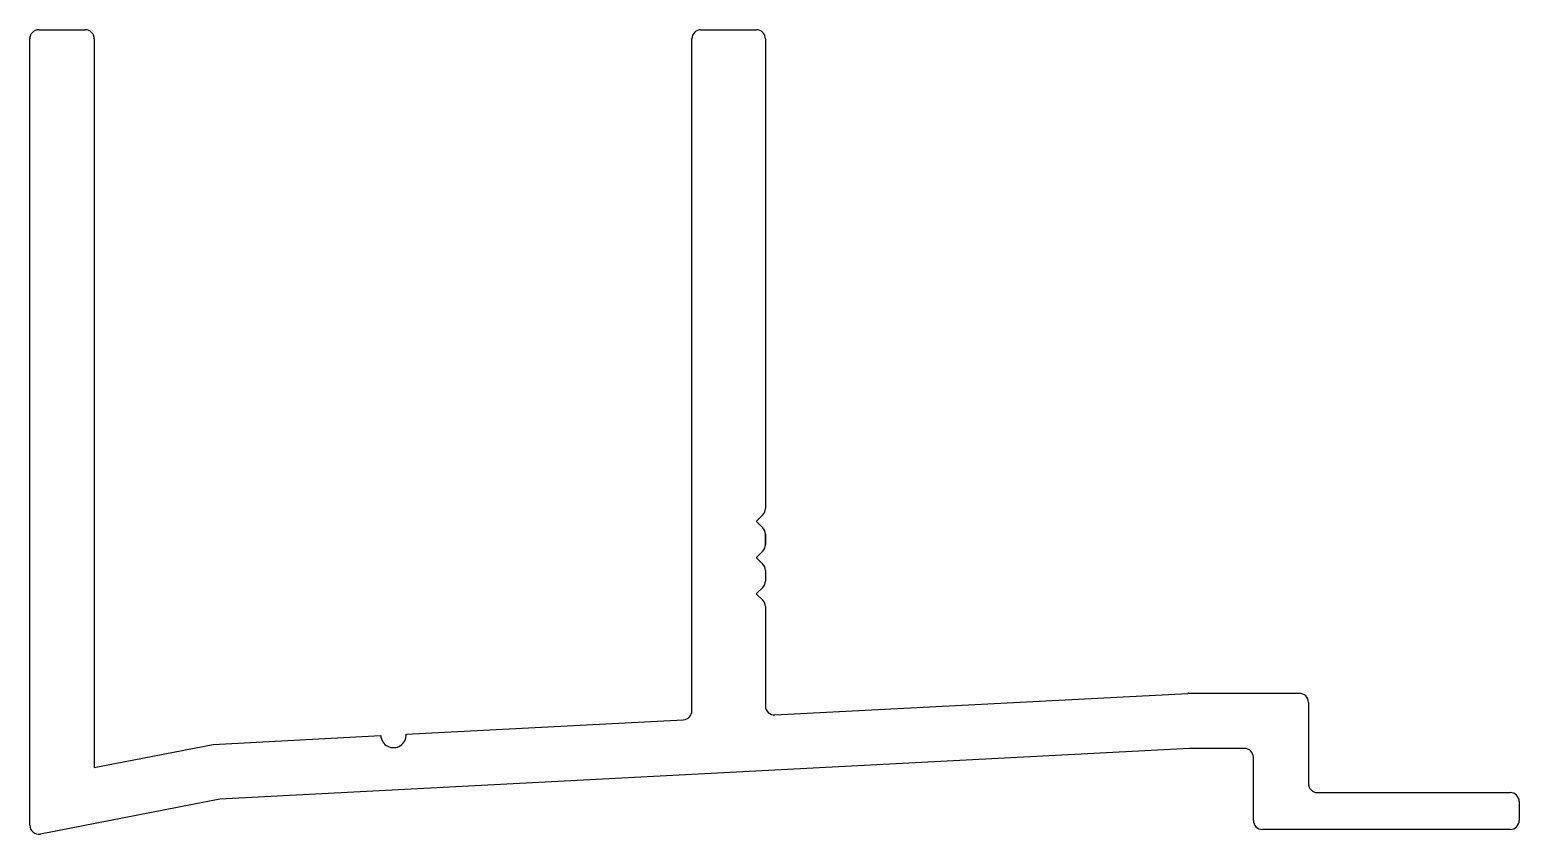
# Model space of a CAD drawing. Header units: inches. Extents: x -19.2 to 22, y 0.1 to 22.3.
import ezdxf

# ---------------------------------------------------------------- set-up
doc = ezdxf.new("R2010")
doc.units = ezdxf.units.IN
doc.header["$MEASUREMENT"] = 0

msp = doc.modelspace()

# ---------------------------------------------------------------- linework, layer by layer
at = {"color": 7}
for p, q in [((-18.92, 22.341), (-17.64, 22.341)), ((-0.64, 22.341), (0.89, 22.341)), ((-19.17, 0.381), (-19.17, 22.091)), ((-17.39, 22.091), (-17.39, 1.972)), ((-0.89, 3.54), (-0.89, 22.091)), ((1.14, 22.091), (1.14, 9.121)), ((1.14, 9.121), (1.14, 9.121)), ((1.14, 9.121), (1.14, 9.121)), ((1.14, 9.121), (1.14, 9.121)), ((1.067, 8.945), (0.896, 8.773)), ((0.896, 8.762), (1.067, 8.591)), ((1.14, 8.414), (1.14, 8.121)), ((1.14, 8.121), (1.14, 8.414)), ((1.14, 8.414), (1.14, 8.121)), ((1.14, 8.121), (1.14, 8.414)), ((1.14, 8.414), (1.14, 8.121)), ((1.067, 7.945), (0.896, 7.774)), ((0.896, 7.762), (1.067, 7.591)), ((1.14, 7.414), (1.14, 7.121)), ((1.067, 6.945), (0.896, 6.774)), ((0.896, 6.762), (1.067, 6.591)), ((1.14, 6.414), (1.14, 3.673)), ((1.403, 3.423), (12.804, 4.02)), ((12.817, 4.021), (15.88, 4.021)), ((16.13, 3.771), (16.13, 1.531)), ((-8.78, 2.889), (-1.127, 3.29)), ((-17.39, 1.972), (-14.107, 2.61)), ((-14.107, 2.61), (-9.479, 2.853)), ((12.85, 2.501), (-13.921, 1.098)), ((14.36, 2.501), (12.85, 2.501)), ((14.61, 0.511), (14.61, 2.251)), ((16.38, 1.281), (21.7, 1.281)), ((-13.921, 1.098), (-18.872, 0.135)), ((21.95, 1.031), (21.95, 0.511)), ((21.7, 0.261), (14.86, 0.261))]:
    msp.add_line(p, q, dxfattribs=at)
for centre, radius, start, end in [((-18.92, 22.091), 0.25, 90, 180), ((-17.64, 22.091), 0.25, 0, 90), ((-0.64, 22.091), 0.25, 90, 180), ((0.89, 22.091), 0.25, 0, 90), ((0.89, 9.121), 0.25, 315, 360), ((0.902, 8.768), 0.008, 135, 225), ((0.89, 8.414), 0.25, 0, 45), ((0.89, 8.121), 0.25, 315, 360), ((0.902, 7.768), 0.008, 135, 225), ((0.89, 7.414), 0.25, 360, 45), ((0.89, 7.121), 0.25, 315, 360), ((0.902, 6.768), 0.008, 135, 225), ((0.89, 6.414), 0.25, 0, 45), ((12.817, 3.771), 0.25, 90, 93), ((15.88, 3.771), 0.25, 0, 90), ((-1.14, 3.54), 0.25, 273, 0), ((1.39, 3.673), 0.25, 180, 273), ((-9.13, 2.871), 0.35, 183, 3), ((14.36, 2.251), 0.25, 360, 90), ((16.38, 1.531), 0.25, 180, 270), ((21.7, 1.031), 0.25, 0, 90), ((14.86, 0.511), 0.25, 180, 270), ((21.7, 0.511), 0.25, 270, 0), ((-18.92, 0.381), 0.25, 180, 281)]:
    msp.add_arc(centre, radius, start, end, dxfattribs=at)

doc.saveas('drawing.dxf')
